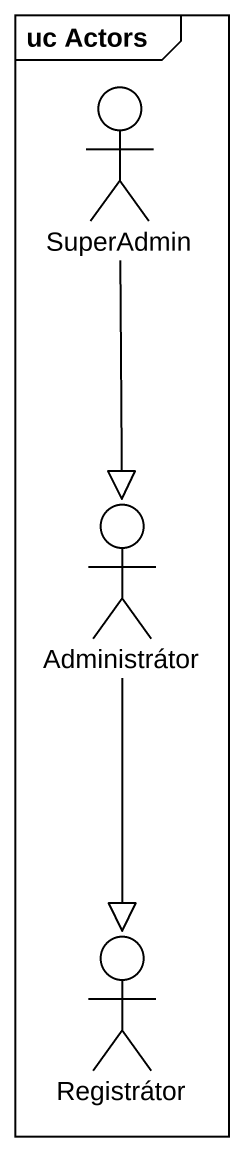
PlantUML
@startuml
mainframe uc Actors
actor SuperAdmin
actor Administrátor
actor Registrátor
SuperAdmin --|> Administrátor
Administrátor --|> Registrátor
@enduml
